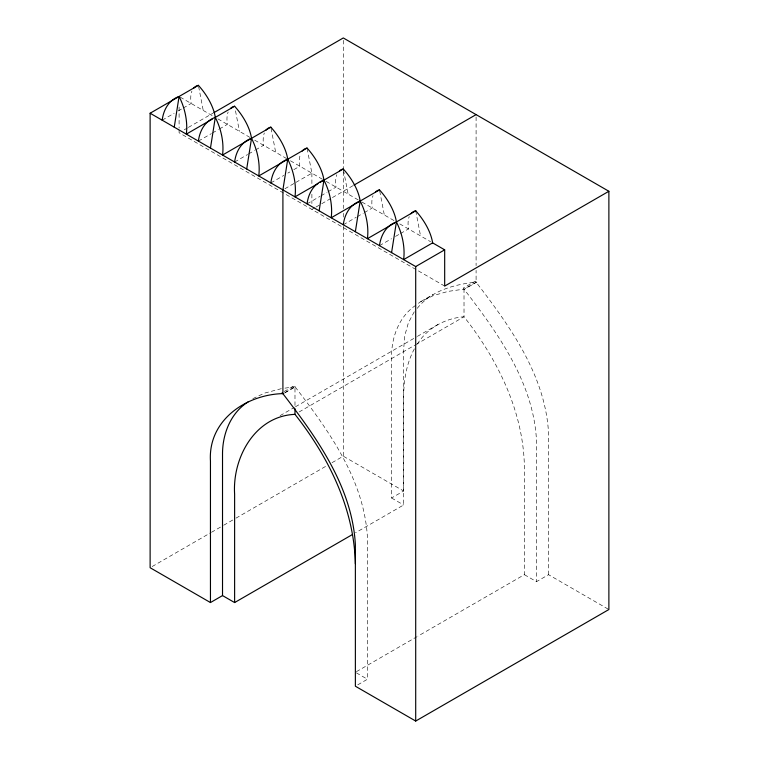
<?xml version="1.0" encoding="UTF-8"?>
<svg xmlns="http://www.w3.org/2000/svg" width="759" height="759" viewBox="0 0 759 759"><rect width="100%" height="100%" fill="white"/><g stroke="black" fill="none" stroke-linecap="round" stroke-linejoin="round"><path stroke-width="0.57" stroke-dasharray="3.79 2.85" d="M414.386 348.836C406.492 363.371 403.788 380.107 403.646 396.483L403.646 504.972L355.497 532.771M414.262 311.778L408.361 322.86L404.813 335.497L403.627 349.605L403.627 491.016L391.549 497.989L391.549 356.569C391.54 336.958 399.187 316.199 416.074 305.08M417.308 344.121C427.203 328.011 445.372 318.211 464.015 316.769C497.572 359.311 523.226 411.131 524.384 466.187L524.384 574.677L417.839 636.184M417.241 308.344C431.368 290.403 455.096 284.198 476.87 282.054L464.793 289.027L448.123 291.39L433.427 295.574L420.818 301.56L417.023 304.378M162.179 120.188L174.172 113.271M178.166 110.966L182.16 108.651M183.156 108.082L191.154 103.461A43.956 18.984 56.5 0 1 191.923 91.108M184.228 129.789L187.312 128.005M188.336 127.417L212.966 113.195M198.393 141.108L211.391 133.603M212.387 133.024L218.383 129.561M219.379 128.992L227.377 124.372A43.956 18.984 56.5 0 1 228.146 112.019M234.616 162.018L247.605 154.513M248.61 153.935L254.607 150.481M255.603 149.903L263.591 145.282A43.956 18.984 56.5 0 1 264.36 132.929M270.84 182.928L283.828 175.424M287.822 173.118L289.824 171.97M293.818 169.655L299.814 166.193A43.956 18.984 56.5 0 1 300.583 153.84M284.91 188.744L294.9 182.976M295.906 182.397L311.892 173.166L307.281 149.21M307.063 203.839L320.051 196.334M321.048 195.765L327.044 192.302M328.04 191.723L336.038 187.112A43.956 18.984 56.5 0 1 336.806 174.75M311.892 209.418L314.966 207.634M315.991 207.046L331.389 198.156M332.414 197.568L352.935 185.718M343.277 224.749L356.265 217.254M357.271 216.676L363.267 213.213M364.263 212.634L372.252 208.023A43.956 18.984 56.5 0 1 373.03 195.661M379.5 245.66L391.492 238.743M395.486 236.428L399.481 234.123M400.486 233.544L408.475 228.933A43.956 18.984 56.5 0 1 409.243 216.581M420.818 301.56L432.896 294.596M284.151 391.53L294.207 385.714C328.438 430.163 364.386 479.792 367.451 537.837L367.451 679.248L355.373 686.221M284.929 392.536L294.985 386.729L294.985 406.293M284.701 393.001L295.763 386.616L282.5 388.494M280.109 415.638L294.445 407.355M295.469 406.767L416.349 336.977M417.374 336.389L438.892 323.97M299.084 411.985L414.841 345.155M415.866 344.567L464.015 316.769L464.015 289.141L476.092 282.168L476.092 270.365M152.17 566.537L210.423 532.903M211.448 532.315L222.691 525.826M223.715 525.228L234.958 518.739M235.983 518.15L326.949 465.628M332.053 462.677L343.296 456.187L403.627 491.016M356.379 671.677L416.814 636.782M524.384 574.677L536.48 581.66L548.548 574.696L608.879 609.524M252.842 398.655L264.398 393.162L281.361 388.655M180.12 97.095L215.3 117.408M217.918 118.916L251.523 138.318M254.682 140.14L287.737 159.229M290.441 160.785L323.96 180.139M326.19 181.42L360.914 201.477M361.939 202.065L394.623 220.935M399.737 223.886L430.609 241.713M444.679 286.077L179.096 132.749L179.096 129.239M391.549 497.989L403.646 504.972M356.36 672.844L367.451 679.248M415.723 210.812L420.552 235.907M379.718 191.04L384.329 214.987M343.495 170.13L348.106 194.076M271.058 128.299L275.669 152.255M235.499 110.814L239.446 131.345M198.621 86.479L203.232 110.434M548.548 574.696L548.548 433.275C545.484 375.231 509.545 325.602 475.305 281.162L463.237 288.126C497.468 332.575 533.416 382.204 536.48 440.248L536.48 581.66M476.092 116.971L476.092 265.65M343.296 40.322L343.296 170.652M343.296 171.838L343.296 208.564M343.296 213.298L343.296 218.042M343.296 226.334L343.296 456.187M311.892 173.166L311.892 184.864M311.892 194.219L311.892 203.573M179.096 107.028L179.096 128.072"/><path stroke-width="1.14" d="M174.247 127.161L179.077 96.488L198.393 85.34A43.956 22.979 48.7 0 1 215.3 117.408A43.956 26.973 72.2 0 1 222.548 155.045L250.517 138.888M210.471 148.071L215.3 117.398L234.616 106.251A43.956 22.979 48.7 0 1 251.523 138.318A43.956 26.973 72.2 0 1 258.762 175.955L307.063 148.071A43.956 22.979 48.7 0 1 323.96 180.139A43.956 26.973 72.2 0 1 331.209 217.776L379.5 189.892A43.956 22.979 48.7 0 1 396.407 221.96A43.956 26.973 72.2 0 1 403.646 259.606L432.621 242.871A43.956 22.979 48.7 0 0 415.723 210.812L396.407 221.96A43.956 30.977 64.5 0 0 379.5 245.66M246.694 168.982L251.523 138.318L270.84 127.161A43.956 22.979 48.7 0 1 287.737 159.229A43.956 26.973 72.2 0 1 294.985 196.866L317.964 183.602M319.131 210.812L323.96 180.139L343.277 168.982A43.956 22.979 48.7 0 1 360.183 201.05A43.956 26.973 72.2 0 1 367.422 238.687L394.405 223.118M355.354 231.723L360.183 201.05A43.956 30.977 64.5 0 0 343.277 224.749M391.578 252.633L396.407 221.96M247.994 401.966C230.575 413.038 222.444 434.12 222.52 454.157L222.52 595.578L234.616 602.561L352.423 534.545M222.52 595.578L210.452 602.551L150.121 567.723L150.121 113.233L178.099 97.076M213.991 112.607L343.296 37.95L608.879 191.277L608.879 609.524L415.704 721.05L355.373 686.221L355.373 544.801C352.309 486.766 316.37 437.137 282.13 392.688M212.302 119.135L186.325 134.134A43.956 26.973 72.2 0 0 179.077 96.488A43.956 30.977 64.5 0 0 162.179 120.188M319.966 182.445L322.964 180.718M353.969 185.12L476.092 114.618M150.121 113.233L415.704 266.561L444.679 249.834L444.679 286.077L608.879 191.277M355.354 563.776C354.197 508.72 328.543 456.899 294.985 414.357C255.09 415.96 232.301 457.686 234.616 494.071L234.616 602.561M283.695 393.589C246.248 394.282 207.9 420.192 210.452 461.13L210.452 602.551M432.421 242.757L444.679 249.834M415.704 266.561L415.704 721.05M294.985 408.598L294.985 414.357M282.908 393.693L282.908 189.902L287.737 159.229A43.956 30.977 64.5 0 0 270.84 182.928M307.063 203.839A43.956 30.977 64.5 0 1 323.96 180.139M339.387 170.936A43.956 18.984 56.5 0 1 343.277 168.982M410.818 213.829A43.956 18.984 56.5 0 1 415.723 210.812M302.148 151.098A43.956 18.984 56.5 0 1 307.063 148.071M375.61 191.847A43.956 18.984 56.5 0 1 379.5 189.892M234.616 162.018A43.956 30.977 64.5 0 1 251.523 138.318M265.935 130.187A43.956 18.984 56.5 0 1 270.84 127.161M193.488 88.367A43.956 18.984 56.5 0 1 198.393 85.34M198.393 141.108A43.956 30.977 64.5 0 1 215.3 117.398M230.727 108.205A43.956 18.984 56.5 0 1 234.616 106.251"/></g></svg>
